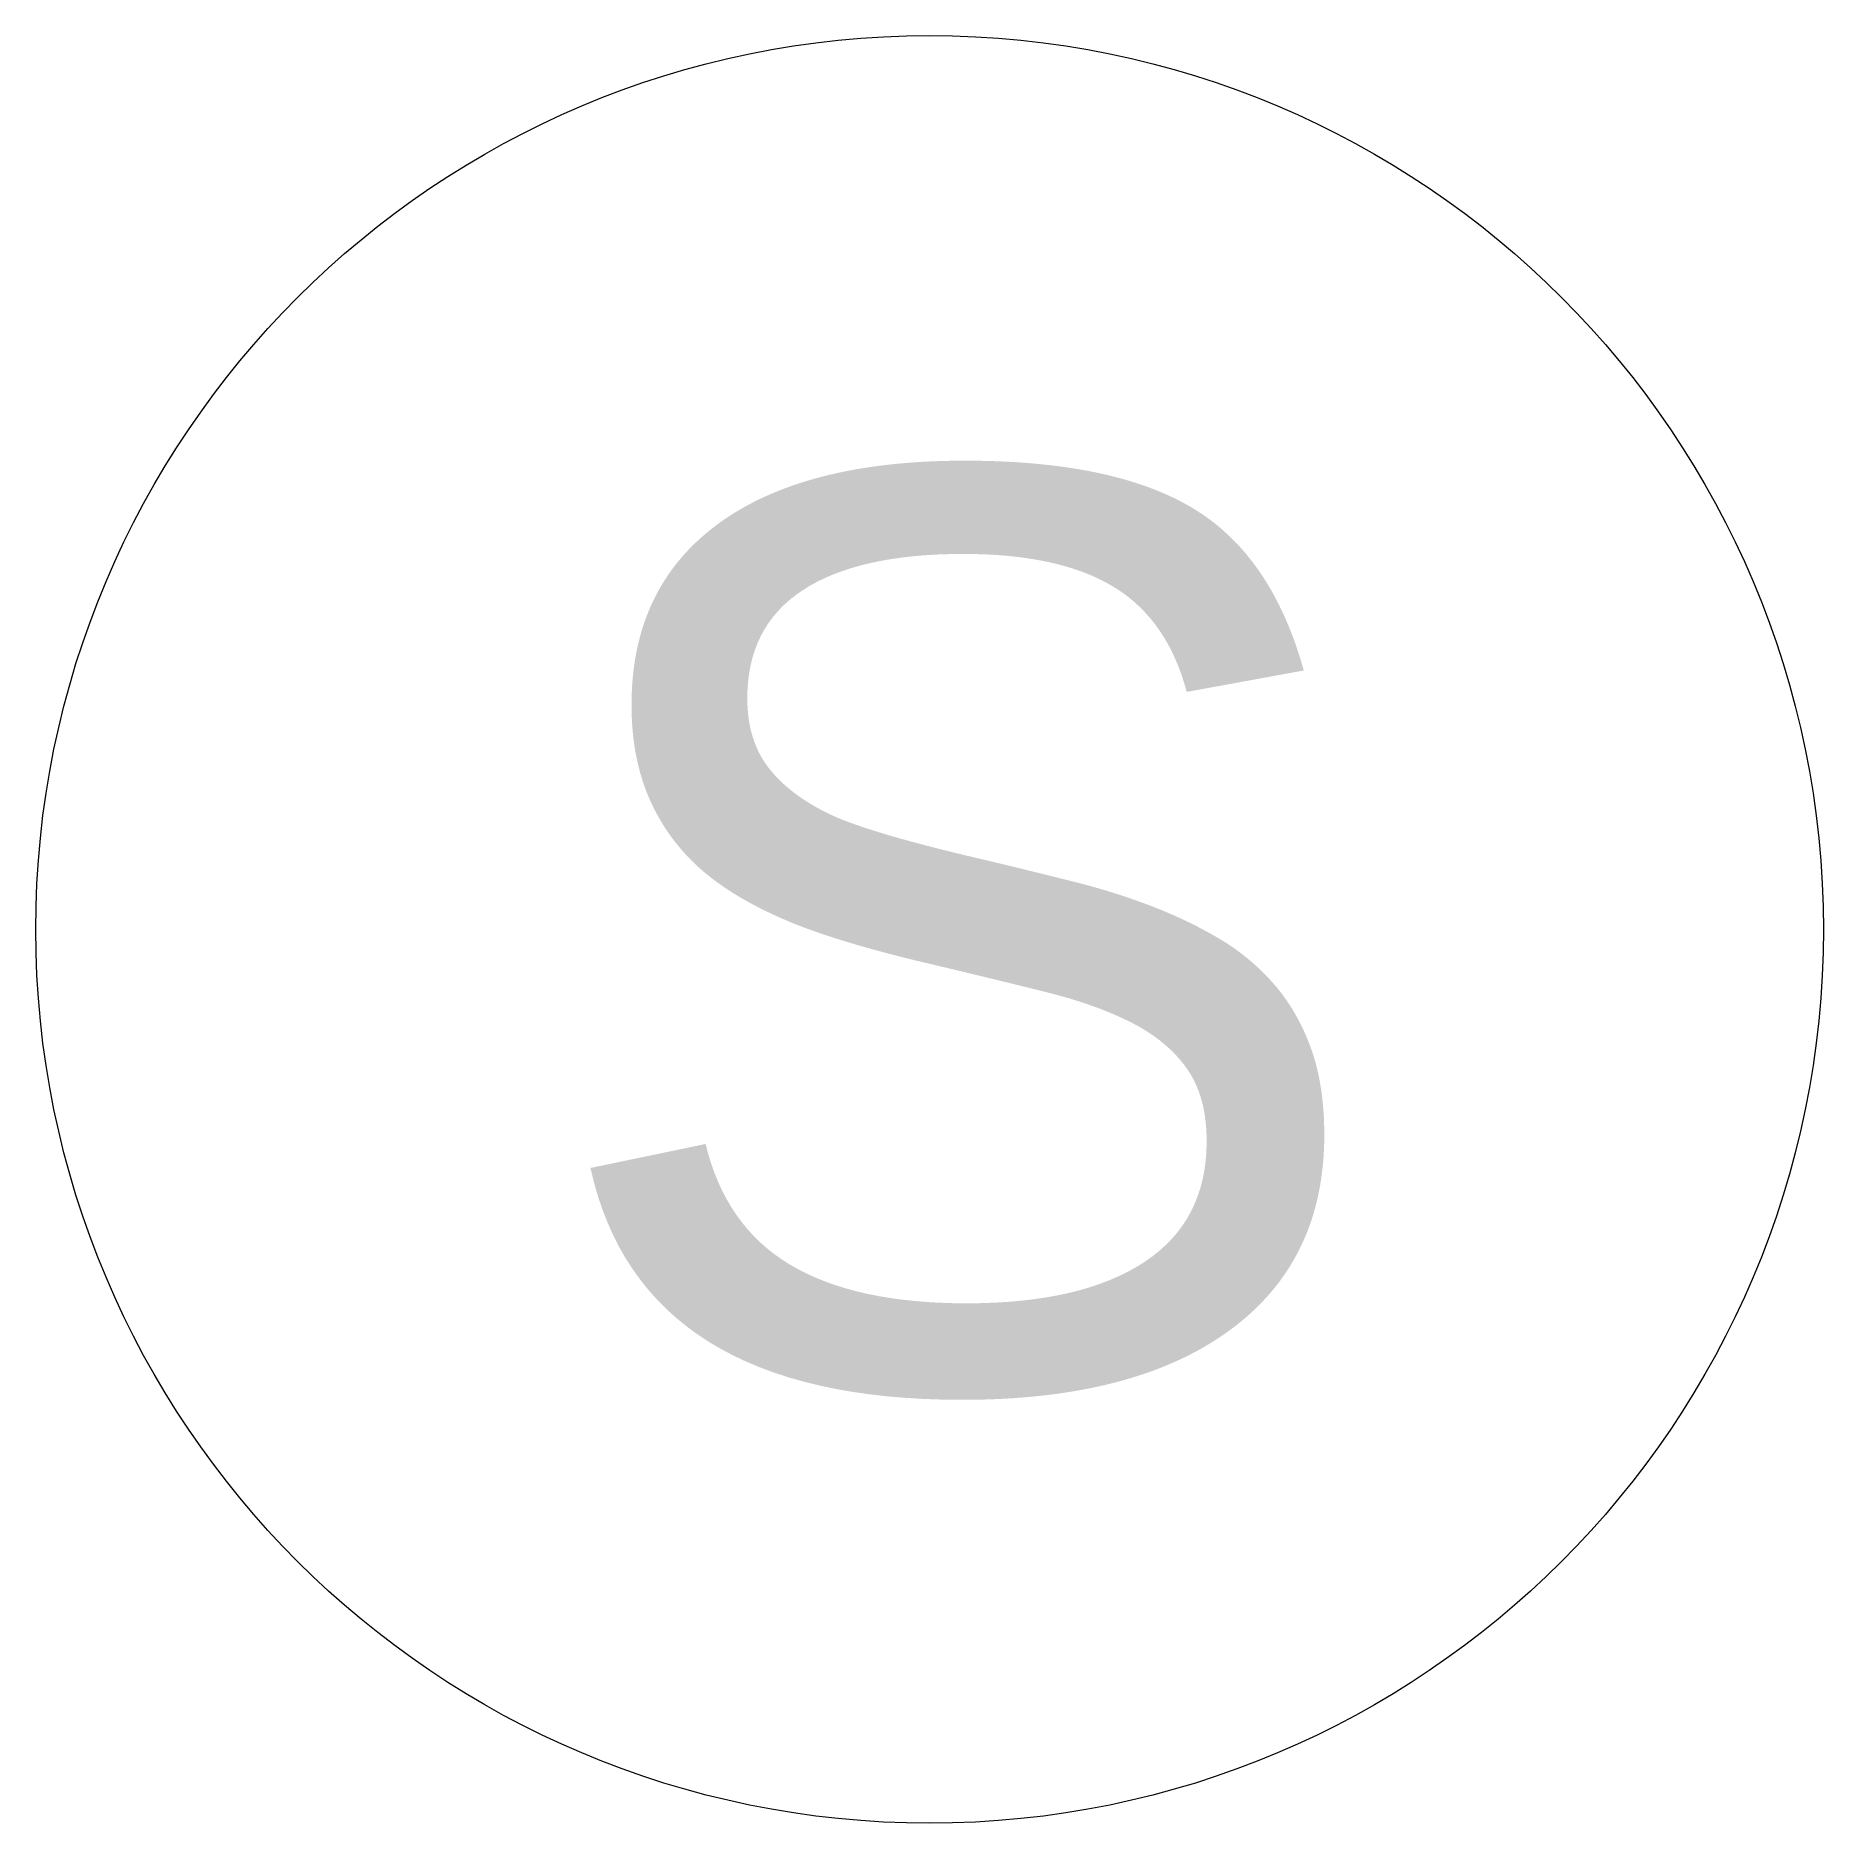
# Model space of a CAD drawing. Header units: feet. Extents: x -1.17 to 1.17, y -1.17 to 1.17.
import ezdxf

# ---------------------------------------------------------------- set-up
doc = ezdxf.new("R2010")
doc.units = ezdxf.units.FT
doc.header["$MEASUREMENT"] = 0
doc.layers.get('0').update_dxf_attribs({"lineweight": 35})
doc.layers.add('TEXT', color=7, linetype='Continuous', lineweight=5)
doc.styles.add('PDF Arial', font='arial.ttf')

# ---------------------------------------------------------------- blocks, each defined once
blk = doc.blocks.new('A$Cecfa48f8')
at = {"layer": 'TEXT'}
blk.add_circle((0.05842, 0.05842), 0.05842, dxfattribs=at)
at = {"layer": 'TEXT', "style": 'PDF Arial'}
blk.add_text('S', height=0.05965, dxfattribs=at).set_placement((0.03247, 0.02852))

msp = doc.modelspace()

# ---------------------------------------------------------------- block references
at = {"xscale": 20, "yscale": 20, "zscale": 20}
msp.add_blockref('A$Cecfa48f8', (-1.1683, -1.1683), dxfattribs=at)

doc.saveas('drawing.dxf')
